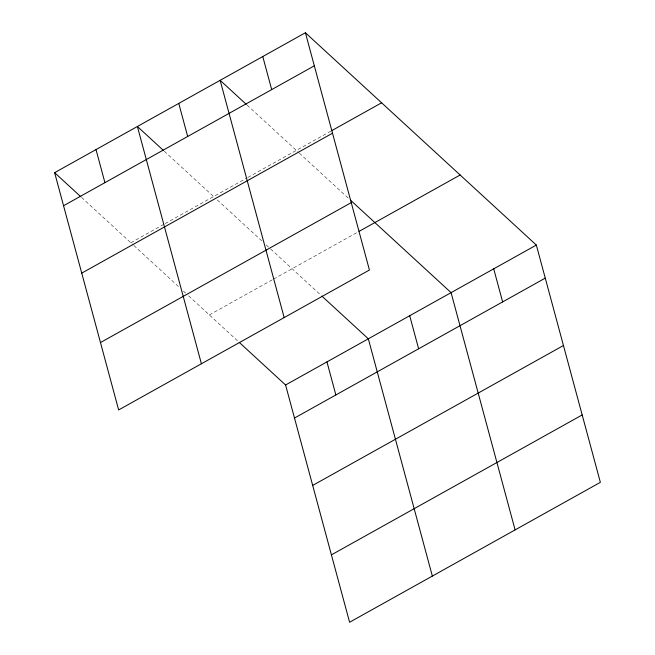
<?xml version="1.0" encoding="UTF-8"?>
<svg xmlns="http://www.w3.org/2000/svg" width="655" height="655" viewBox="0 0 655 655"><rect width="100%" height="100%" fill="white"/><g stroke="black" fill="none" stroke-linecap="round" stroke-linejoin="round"><path stroke-width="0.49" stroke-dasharray="3.27 2.46" d="M130.844 242.735L164.299 224.067M165.175 223.576L247.05 177.89M247.934 177.399L330.988 131.057M209.363 314.916L272.75 279.554M273.634 279.063L358.146 231.903M247.041 105.054L298.574 152.427M299.319 153.106L348.943 198.735M164.282 151.223L213.595 196.557M217.304 199.963L261.746 240.827M266.192 244.913L269.893 248.319M270.638 248.998L321.261 295.536M81.531 197.401L133.063 244.773M133.808 245.453L178.995 286.996M183.441 291.082L185.66 293.129M188.624 295.847L238.502 341.705"/><path stroke-width="0.98" d="M305.402 32.75L369.42 270.016L118.653 409.94L54.635 172.666L305.402 32.75L536.347 245.06L600.365 482.334L349.598 622.25L285.58 384.984L239.255 342.393M63.551 205.736L314.326 65.811M331.88 130.566L381.611 102.81M81.736 273.119L332.503 133.202M100.469 342.549L351.244 202.632M359.03 231.411L460.137 175M285.58 384.984L536.347 245.06M294.496 418.046L545.271 278.121M312.681 485.429L563.447 345.512M331.414 554.859L582.189 414.942M246.288 104.366L220.137 80.319L284.164 317.593M350.425 200.102L451.082 292.638L515.108 529.903M163.537 150.535L137.386 126.497L201.404 363.762M322.006 296.224L368.331 338.807L432.349 576.072M54.635 172.666L80.786 196.713M493.714 268.845L502.639 301.914M409.711 315.718L418.627 348.787M262.77 56.535L271.694 89.596M326.951 361.896L335.876 394.957M178.766 103.408L187.682 136.469M96.007 149.586L104.931 182.647"/></g></svg>
